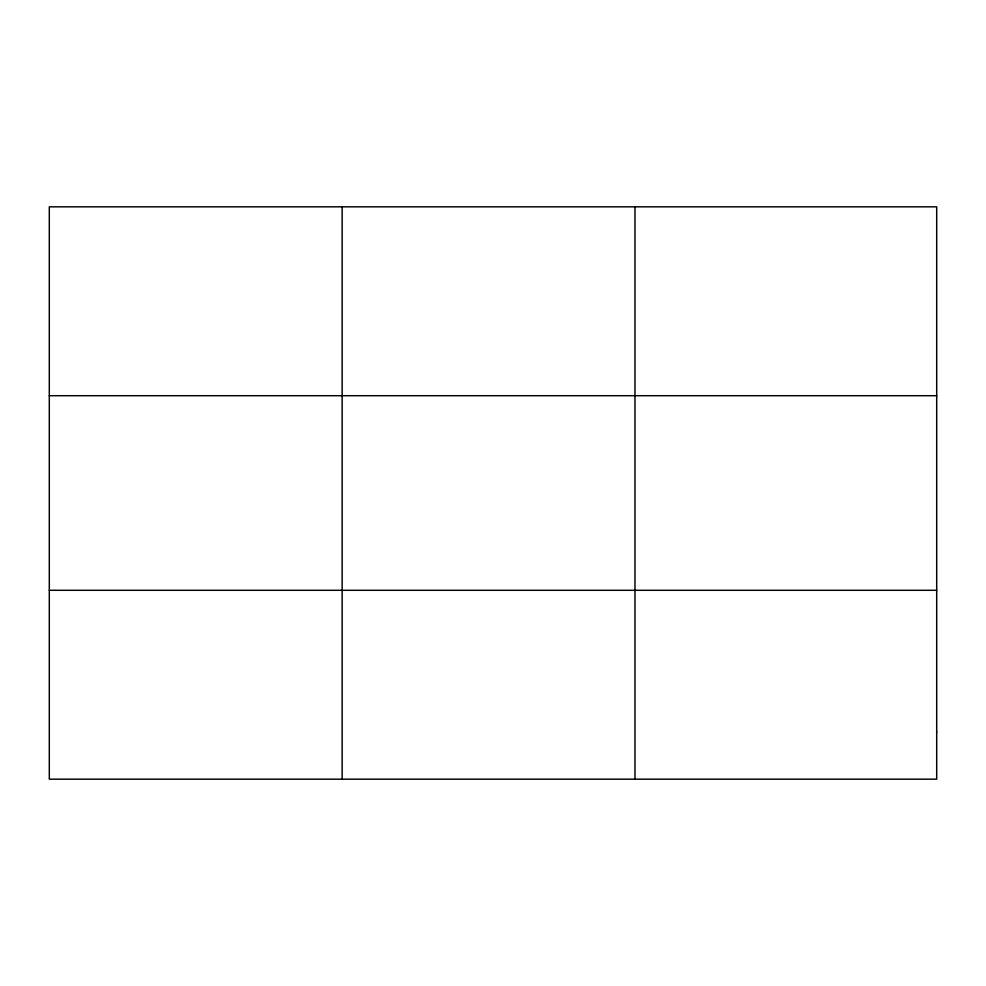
<?xml version="1.0" encoding="UTF-8"?>
<svg xmlns="http://www.w3.org/2000/svg" width="986" height="986" viewBox="0 0 986 986"><rect width="100%" height="100%" fill="white"/><g stroke="black" fill="none" stroke-linecap="round" stroke-linejoin="round"><path stroke-width="1.48" d="M342.142 206.826L342.142 779.174M634.984 206.826L634.984 779.174M49.3 395.706L936.7 395.706M49.3 590.294L936.7 590.294M936.7 731.957L936.7 779.174L49.3 779.174L49.3 206.826L936.7 206.826L936.7 731.957"/></g></svg>
